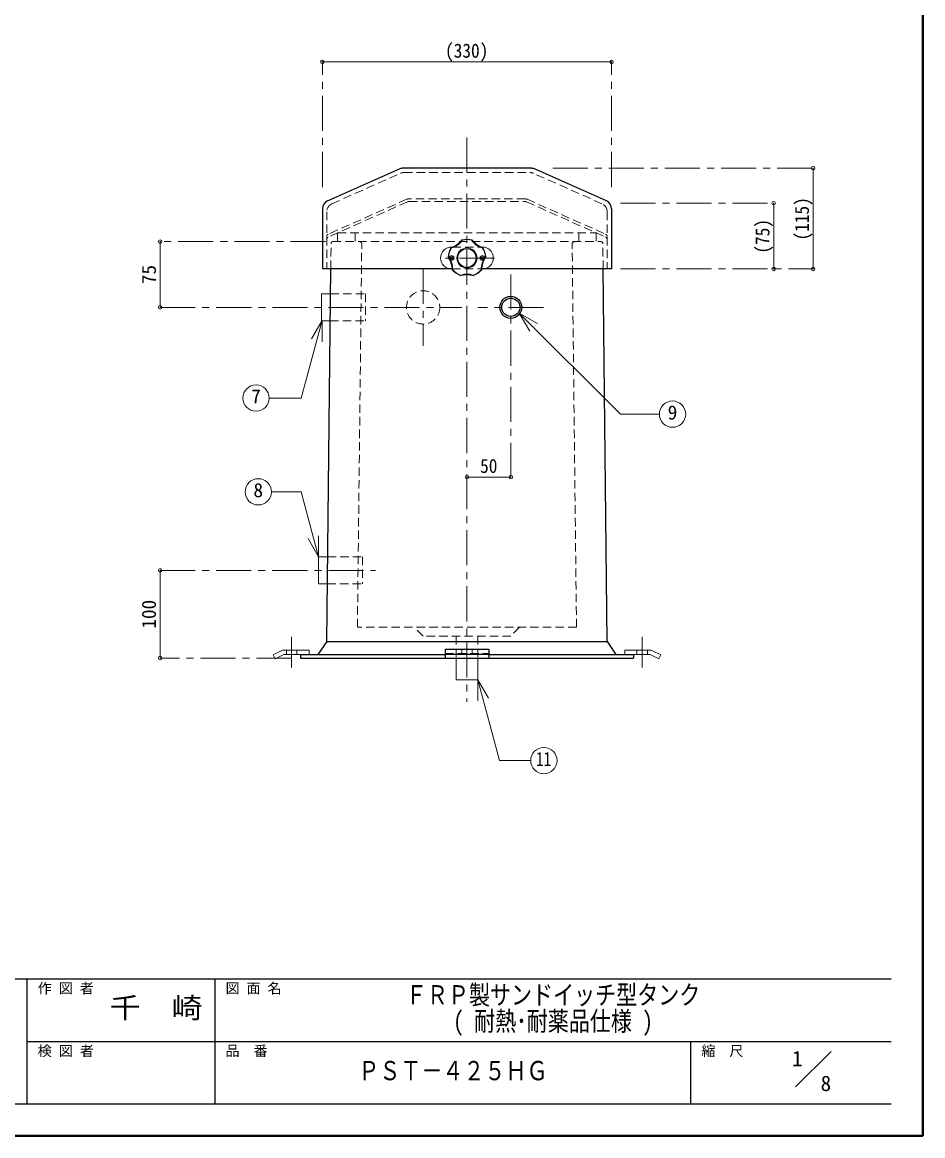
# Model space of a CAD drawing. Units: millimetres, scale not verified. Extents: x -1698 to 1542, y -1086 to 1162.
# Drawn here: x 514 to 1542, y -1086 to 184 of the extents above; entities that cross this region are included whole.
import ezdxf
from ezdxf.enums import TextEntityAlignment as Align

# ---------------------------------------------------------------- set-up
doc = ezdxf.new("R2010")
doc.units = ezdxf.units.MM
doc.header["$LTSCALE"] = 8
doc.header["$PDMODE"] = 32
doc.header["$PDSIZE"] = 4
doc.linetypes.add('CHAIN1', pattern=[8, 5, -1, 1, -1])
doc.linetypes.add('DASHED1', pattern=[1.8, 1.2, -0.6])
doc.layers.add('0-0', color=7, linetype='Continuous', lineweight=18)
doc.styles.add('ＭＳ ゴシック', font='')
doc.styles.get('ＭＳ ゴシック').set_extended_font_data('MS Gothic')

msp = doc.modelspace()

# ---------------------------------------------------------------- linework, layer by layer
at = {"layer": '0-0', "color": 1, "lineweight": 40}
for q in [(1541.759, 1161.531), (-1698.241, -1086.469)]:
    msp.add_line((1541.759, -1086.469), q, dxfattribs=at)
at = {"layer": '0-0', "color": 4, "linetype": 'CHAIN1', "lineweight": 9}
for p, q in [((856.759, -4.149), (856.759, 138.531)), ((1186.759, -4.149), (1186.759, 138.531)), ((1021.759, 52.349), (1021.759, -591.469)), ((1119.637, 17.349), (1416.759, 17.349)), ((1196.759, -22.651), (1371.759, -22.651)), ((860.371, -66.469), (671.759, -66.469)), ((1053.259, -85.151), (990.259, -85.151)), ((971.759, -97.469), (971.759, -185.469)), ((1196.759, -97.651), (1416.759, -97.651)), ((1071.759, -103.969), (1071.759, -335.197)), ((671.759, -141.469), (1015.759, -141.469)), ((1109.259, -141.469), (1034.259, -141.469)), ((671.684, -441.469), (917.498, -441.469)), ((821.759, -517.469), (821.759, -552.469)), ((1221.759, -517.469), (1221.759, -552.469)), ((821.759, -541.469), (671.759, -541.469))]:
    msp.add_line(p, q, dxfattribs=at)
at = {"layer": '0-0', "color": 4, "lineweight": 9}
for p, q in [((856.759, 138.531), (1186.759, 138.531)), ((1416.759, 17.349), (1416.759, -97.651)), ((1371.759, -22.651), (1371.759, -97.651)), ((671.759, -141.469), (671.759, -66.469)), ((1071.759, -335.197), (1021.759, -335.197)), ((671.759, -441.469), (671.759, -541.469))]:
    msp.add_line(p, q, dxfattribs=at)
at = {"layer": '0-0', "color": 5, "lineweight": 25}
for p, q in [((862.698, -20.011), (944.82, 16.488)), ((1094.637, 17.349), (948.881, 17.349)), ((1180.82, -20.011), (1098.698, 16.488)), ((856.759, -29.149), (856.759, -97.651)), ((1186.759, -29.149), (1186.759, -97.651)), ((1004.867, -97.651), (856.759, -97.651)), ((861.759, -522.469), (866.417, -97.651)), ((1186.759, -97.651), (1038.651, -97.651)), ((1181.759, -522.469), (1177.101, -97.651)), ((861.759, -522.469), (851.759, -537.469)), ((861.759, -522.469), (1181.759, -522.469)), ((996.759, -531.469), (996.759, -541.469)), ((1181.759, -522.469), (1191.759, -537.469)), ((831.759, -537.469), (996.759, -537.469)), ((831.759, -537.469), (831.759, -541.469)), ((831.759, -541.469), (1211.759, -541.469)), ((996.759, -536.997), (1046.759, -536.997))]:
    msp.add_line(p, q, dxfattribs=at)
at = {"layer": '0-0', "linetype": 'DASHED1'}
for p, q in [((867.698, -23.261), (945.881, 11.488)), ((949.942, 12.349), (1093.576, 12.349)), ((1175.82, -23.261), (1097.637, 11.488)), ((953.217, -18.082), (863.541, -57.938)), ((953.854, -21.082), (863.541, -61.221)), ((1088.27, -17.651), (955.248, -17.651)), ((955.884, -20.651), (1087.634, -20.651)), ((1089.664, -21.082), (1179.977, -61.221)), ((1090.301, -18.082), (1179.977, -57.938)), ((861.759, -32.399), (861.759, -97.651)), ((1181.759, -32.399), (1181.759, -97.651)), ((874.231, -56.469), (874.231, -66.469)), ((866.417, -97.651), (866.737, -68.447)), ((868.737, -66.469), (1174.781, -66.469)), ((896.759, -506.469), (901.725, -69.503)), ((1146.759, -506.469), (1141.793, -69.503)), ((1177.101, -97.651), (1176.781, -68.447)), ((1004.867, -97.651), (1038.651, -97.651)), ((1146.759, -506.469), (896.759, -506.469)), ((1015.759, -531.469), (1015.759, -536.469)), ((1027.759, -531.469), (1027.759, -536.469)), ((996.759, -536.469), (1046.759, -536.469))]:
    msp.add_line(p, q, dxfattribs=at)
at = {"layer": '0-0', "color": 4, "linetype": 'DASHED1', "lineweight": 9}
for p, q in [((894.231, -56.469), (894.231, -66.469)), ((1149.287, -56.469), (1149.287, -66.469)), ((1005.325, -72.651), (1038.193, -72.651)), ((1001.759, -83.401), (1004.259, -82.151)), ((1001.759, -83.401), (1001.759, -86.901)), ((1004.259, -88.151), (1001.759, -86.901)), ((1004.259, -82.151), (1006.759, -83.401)), ((1006.759, -86.901), (1004.259, -88.151)), ((1006.759, -83.401), (1006.759, -86.901)), ((1039.259, -82.151), (1036.759, -83.401)), ((1036.759, -83.401), (1036.759, -86.901)), ((1036.759, -86.901), (1039.259, -88.151)), ((1041.759, -83.401), (1039.259, -82.151)), ((1039.259, -88.151), (1041.759, -86.901)), ((1041.759, -83.401), (1041.759, -86.901)), ((866.107, -125.969), (905.907, -125.969)), ((905.907, -125.969), (905.907, -156.969)), ((865.767, -156.969), (905.907, -156.969)), ((862.817, -425.969), (902.498, -425.969)), ((902.498, -425.969), (902.498, -456.969)), ((862.477, -456.969), (902.498, -456.969)), ((971.759, -516.469), (961.759, -506.469)), ((1081.759, -506.469), (1071.759, -516.469)), ((1071.759, -516.469), (971.759, -516.469)), ((1009.259, -516.469), (1009.259, -541.469)), ((1034.259, -516.469), (1034.259, -541.469)), ((815.759, -532.469), (815.759, -537.469)), ((827.759, -532.469), (827.759, -537.469)), ((1215.759, -532.469), (1215.759, -537.469)), ((1227.759, -532.469), (1227.759, -537.469)), ((996.759, -537.469), (1046.759, -537.469))]:
    msp.add_line(p, q, dxfattribs=at)
at = {"layer": '0-0'}
for p, q in [((1005.325, -72.651), (1004.259, -72.651)), ((1039.259, -72.651), (1038.193, -72.651)), ((855.907, -125.969), (866.107, -125.969)), ((855.907, -125.969), (855.907, -156.969)), ((1081.402, -147.913), (1102.187, -159.913)), ((1081.402, -147.913), (1093.402, -168.697)), ((856.403, -156.592), (832.731, -244.935)), ((856.403, -156.592), (844.403, -177.377)), ((855.907, -156.969), (865.767, -156.969)), ((856.403, -156.592), (856.403, -180.592)), ((796.119, -244.935), (832.731, -244.935)), ((798.655, -351.897), (832.65, -351.897)), ((852.498, -425.97), (832.65, -351.897)), ((852.498, -425.97), (840.498, -405.186)), ((852.498, -425.97), (852.498, -401.97)), ((852.498, -425.969), (852.498, -456.969)), ((852.498, -425.969), (862.817, -425.969)), ((852.498, -456.969), (862.477, -456.969)), ((812.939, -532.469), (841.759, -532.469)), ((841.759, -532.469), (841.759, -537.469)), ((1201.759, -532.469), (1201.759, -537.469)), ((1230.579, -532.469), (1201.759, -532.469)), ((811.884, -537.997), (802.939, -542.469)), ((814.12, -537.469), (831.759, -537.469)), ((1009.259, -541.469), (1009.259, -566.469)), ((1034.259, -541.469), (1034.259, -566.469)), ((1229.398, -537.469), (1211.759, -537.469)), ((1231.634, -537.997), (1240.579, -542.469)), ((1034.259, -566.469), (1009.259, -566.469)), ((1034.234, -566.444), (1034.234, -590.444)), ((1034.234, -566.444), (1046.234, -587.228)), ((1034.234, -566.444), (1058.902, -658.504)), ((1094.505, -658.504), (1058.902, -658.504)), ((1396.781, -1030.875), (1437.188, -990.469))]:
    msp.add_line(p, q, dxfattribs=at)
at = {"layer": '0-0', "color": 6, "lineweight": 25}
for p, q in [((-78.241, -907.612), (1505.759, -907.612)), ((520.045, -1050.469), (520.045, -907.612)), ((734.33, -1050.469), (734.33, -907.612)), ((520.045, -979.041), (1505.759, -979.041)), ((1277.188, -1050.469), (1277.188, -979.041)), ((1505.759, -1050.469), (-78.241, -1050.469))]:
    msp.add_line(p, q, dxfattribs=at)
at = {"layer": '0-0', "linetype": 'DASHED1'}
msp.add_lwpolyline([(874.231, -56.469), (1169.287, -56.469), (1169.287, -66.469)], dxfattribs=at)
at = {"layer": '0-0'}
for points in [[(1081.402, -147.913), (1196.753, -263.263), (1241.311, -263.263)], [(810.703, -532.997), (800.703, -537.997), (802.939, -542.469)], [(1232.815, -532.997), (1242.815, -537.997), (1240.579, -542.469)]]:
    msp.add_lwpolyline(points, dxfattribs=at)
at = {"layer": '0-0', "color": 5, "lineweight": 25}
for points in [[(996.759, -531.469), (1046.759, -531.469), (1046.759, -541.469)], [(1046.759, -537.469), (1211.759, -537.469), (1211.759, -541.469)]]:
    msp.add_lwpolyline(points, dxfattribs=at)
at = {"layer": '0-0', "color": 4, "lineweight": 9}
msp.add_circle((1021.759, -85.151), 11.5, dxfattribs=at)
at = {"layer": '0-0'}
for centre, radius in [((1021.759, -85.151), 10.5), ((781.119, -244.935), 15), ((1256.311, -263.263), 15), ((783.655, -351.897), 15), ((1109.505, -658.504), 15)]:
    msp.add_circle(centre, radius, dxfattribs=at)
at = {"layer": '0-0', "color": 4, "linetype": 'DASHED1', "lineweight": 9}
for centre, radius in [((1004.259, -85.151), 1.5), ((1039.259, -85.151), 1.5), ((971.759, -141.469), 19)]:
    msp.add_circle(centre, radius, dxfattribs=at)
at = {"layer": '0-0', "color": 5, "lineweight": 25}
for radius in [12.5, 10.4]:
    msp.add_circle((1071.759, -141.469), radius, dxfattribs=at)
for centre, start, end in [((948.881, 7.349), 90, 113.96249), ((1094.637, 7.349), 66.03751, 90), ((866.759, -29.149), 113.96249, 180), ((1176.759, -29.149), 0, 66.03751)]:
    msp.add_arc(centre, 10, start, end, dxfattribs=at)
at = {"layer": '0-0', "linetype": 'DASHED1'}
for centre, radius, start, end in [((949.942, 2.349), 10, 90, 113.96249), ((1093.576, 2.349), 10, 66.03751, 90), ((871.759, -32.399), 10, 113.96249, 180), ((955.248, -22.651), 5, 90, 113.96249), ((955.884, -25.651), 5, 90, 113.96249), ((1087.634, -25.651), 5, 66.03751, 90), ((1088.27, -22.651), 5, 66.03751, 90), ((1171.759, -32.399), 10, 0, 66.03751), ((864.759, -60.679), 3, 113.96249, 180), ((864.759, -63.962), 3, 113.96249, 180), ((1178.759, -60.679), 3, 0, 66.03751), ((1178.759, -63.962), 3, 0, 66.03751), ((868.737, -68.469), 2, 90, 179.37178), ((898.725, -69.469), 3, 359.34894, 90), ((1144.793, -69.469), 3, 90, 180.65106), ((1174.781, -68.469), 2, 0.62822, 90)]:
    msp.add_arc(centre, radius, start, end, dxfattribs=at)
at = {"layer": '0-0'}
for centre, radius, start, end in [((1004.259, -85.151), 12.5, 90, 270), ((1021.759, -85.151), 21.5, 146.5, 177.5), ((1021.759, -85.151), 21, 146.5, 177.5), ((992.918, -45.454), 29.893, 291.41115, 320.58885), ((1000.007, -55.212), 18.831, 283.0119, 328.9881), ((1021.759, -85.151), 21.5, 74.5, 105.5), ((1021.759, -85.151), 21, 74.5, 105.5), ((1043.511, -55.212), 18.831, 211.0119, 256.9881), ((1050.6, -45.454), 29.893, 219.41115, 248.58885), ((1039.259, -85.151), 12.5, 270, 90), ((1021.759, -85.151), 21, 2.5, 33.5), ((1021.759, -85.151), 21.5, 2.5, 33.5), ((975.093, -100.313), 29.893, 3.41115, 32.58885), ((986.564, -96.586), 18.831, 355.0119, 40.9881), ((1056.954, -96.586), 18.831, 139.0119, 184.9881), ((1068.425, -100.313), 29.893, 147.41115, 176.58885), ((1021.759, -85.151), 21.5, 218.5, 249.5), ((1021.759, -85.151), 21, 218.5, 249.5), ((1021.759, -85.151), 21, 290.5, 321.5), ((1021.759, -85.151), 21.5, 290.5, 321.5), ((1021.759, -134.218), 29.893, 75.41115, 104.58885), ((1021.759, -122.156), 18.831, 67.0119, 112.9881), ((812.939, -537.469), 5, 90, 116.56505), ((1230.579, -537.469), 5, 63.43495, 90), ((814.12, -542.469), 5, 90, 116.56505), ((1229.398, -542.469), 5, 63.43495, 90)]:
    msp.add_arc(centre, radius, start, end, dxfattribs=at)
at = {"layer": '0-0', "color": 1}
for p in [(856.759, 138.531), (1186.759, 138.531), (1416.759, 17.349), (1371.759, -22.651), (671.759, -66.469), (1371.759, -97.651), (1416.759, -97.651), (671.759, -141.469), (1021.759, -335.197), (1071.759, -335.197), (671.759, -441.469), (671.759, -541.469)]:
    msp.add_point(p, dxfattribs=at)

# ---------------------------------------------------------------- texts
at = {"layer": '0-0', "style": 'ＭＳ ゴシック'}
for s, height, width, p in [('(330)', 16.13, 0.9, (996.759, 138.531)), ('50', 16.13, 0.9, (1036.759, -335.197)), ('11', 16.13, 0.8, (1100.505, -669.504)), ('ＦＲＰ製サンドイッチ型タンク', 21.99, 0.8, (952.045, -943.326)), ('千\u3000崎', 23.46, 1.1, (614.33, -959.326)), ('( 耐熱･耐薬品仕様 )', 21.99, 0.8, (1006.045, -973.326)), ('ＰＳＴ－４２５ＨＧ', 21.99, 0.8, (897.759, -1029.755))]:
    msp.add_text(s, height=height, dxfattribs=dict(at, width=width)).set_placement(p, align=Align.BOTTOM_LEFT)
at = {"layer": '0-0', "style": 'ＭＳ ゴシック', "width": 0.9}
for s, p in [('(115)', (1416.759, -65.151)), ('(75)', (1371.759, -80.151))]:
    msp.add_text(s, height=16.13, rotation=90, dxfattribs=at).set_placement(p, align=Align.BOTTOM_LEFT)
at = {"layer": '0-0', "style": 'ＭＳ ゴシック'}
for s, p in [('75', (671.759, -114.969)), ('100', (671.759, -507.969))]:
    msp.add_text(s, height=16.13, rotation=90, dxfattribs=at).set_placement(p, align=Align.BOTTOM_LEFT)
for s, height, p in [('7', 16.13, (775.619, -255.935)), ('9', 16.13, (1250.811, -274.263)), ('8', 16.13, (778.155, -362.897)), ('作 図 者', 11.73, (532.045, -927.612)), ('図 面 名', 11.73, (746.33, -927.612)), ('検 図 者', 11.73, (532.045, -999.041)), ('品\u3000番', 11.73, (746.33, -999.041)), ('縮\u3000尺', 11.73, (1289.188, -999.041)), ('1', 17.6, (1392.718, -1012.488)), ('8', 17.6, (1425.294, -1040.792))]:
    msp.add_text(s, height=height, dxfattribs=at).set_placement(p, align=Align.BOTTOM_LEFT)

doc.saveas('drawing.dxf')
